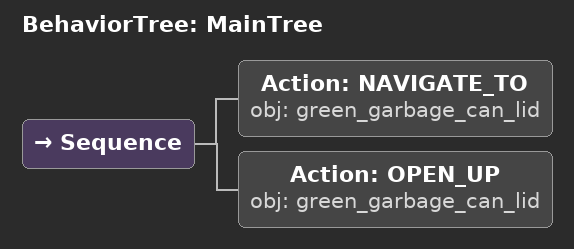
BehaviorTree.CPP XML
<root main_tree_to_execute="MainTree">
  <BehaviorTree ID="MainTree">
    <Sequence>
      <!-- Navigate to green_garbage_can_lid -->
      <Action ID="NAVIGATE_TO" obj="green_garbage_can_lid" />
      <!-- Open up green_garbage_can_lid -->
      <Action ID="OPEN_UP" obj="green_garbage_can_lid" />
    </Sequence>
  </BehaviorTree>
</root>
